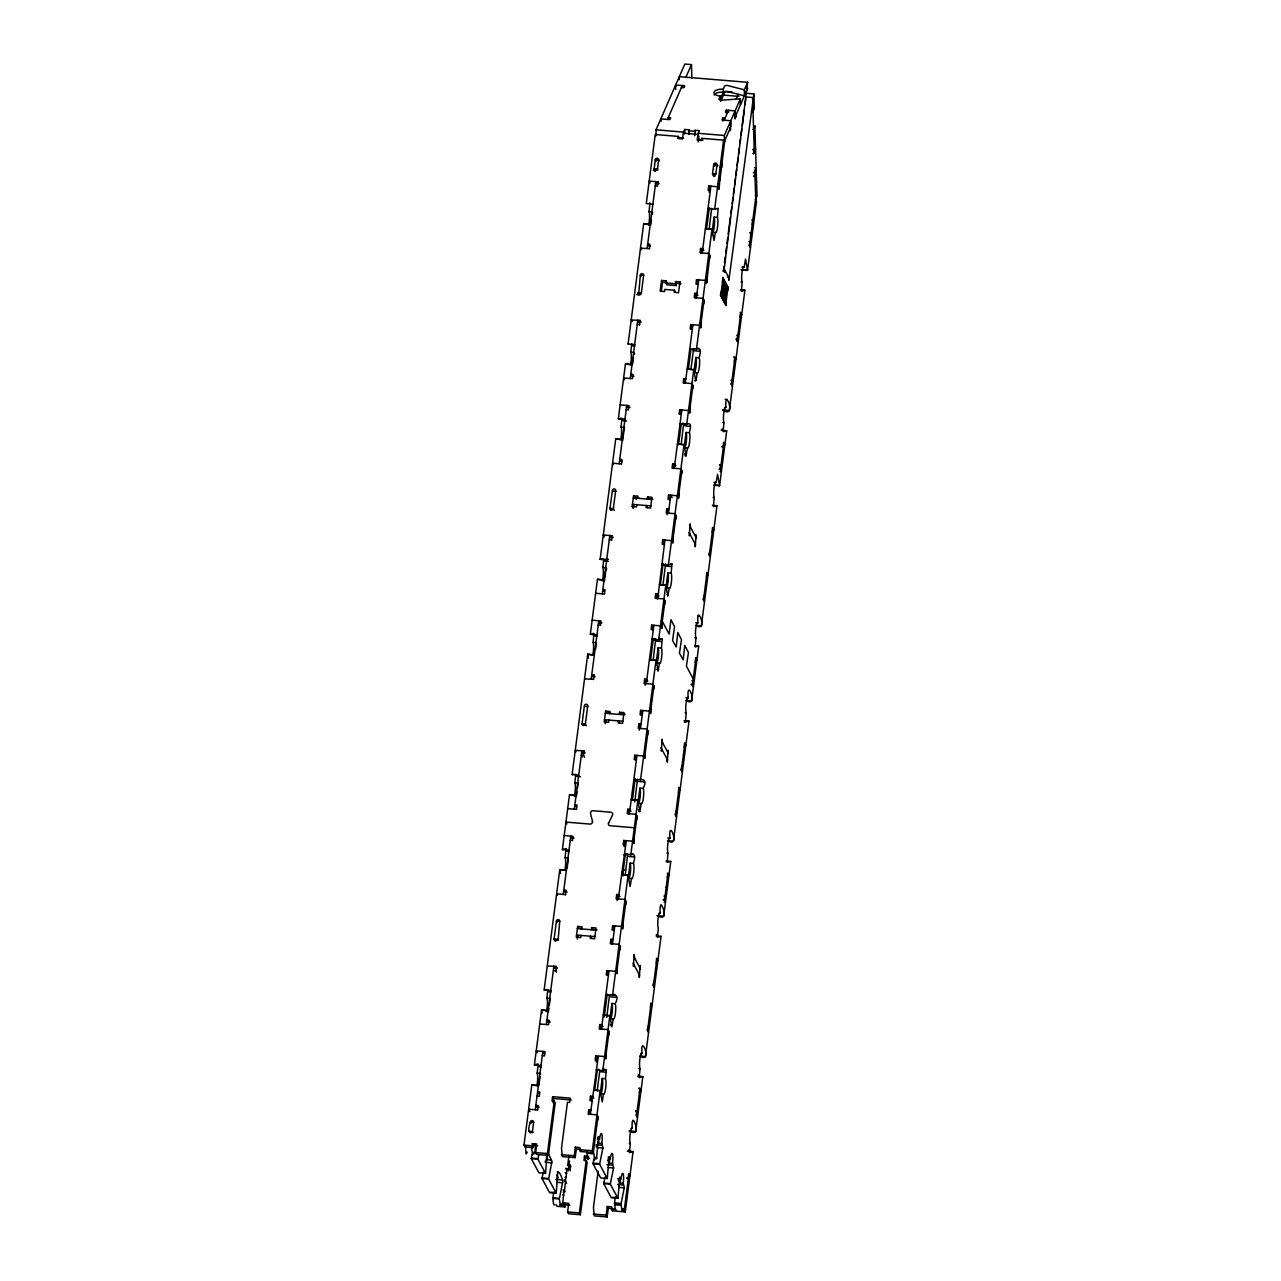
<?xml version="1.0" encoding="UTF-8"?>
<svg xmlns="http://www.w3.org/2000/svg" width="1281" height="1281" viewBox="0 0 1281 1281"><rect width="100%" height="100%" fill="white"/><g stroke="black" fill="none" stroke-linecap="round" stroke-linejoin="round"><path stroke-width="1.5" d="M603.767 559.285L602.839 567.451A7.862 1.377 -85.3 0 1 603.335 573.312A7.862 1.377 -85.3 0 1 602.262 580.95M631.741 343.949L630.796 352.115A7.862 1.377 -85.3 0 1 630.508 364.509M665.48 564.377L665.383 566.074L670.892 566.538M693.453 349.04L693.357 350.738M696.384 625.688C708.857 632.75 695.871 601.253 697.953 622.838A7.862 1.377 -85.3 0 0 695.807 628.234A7.862 1.377 -85.3 0 0 695.983 637.922L695.151 647.001L698.641 645.992M597.971 1116.68L593.311 1152.564L580.453 1151.507L579.733 1147.52L575.329 1147.152L576.322 1148.993L575.201 1157.608L562.343 1156.551L561.494 1148.192L567.467 1102.252L569.661 1102.429L570.221 1098.121L552.591 1096.68L552.031 1100.987L554.241 1101.164L555.217 1102.989L548.412 1155.398L536.627 1154.421L535.65 1152.58L536.755 1143.981L532.352 1143.613L533.056 1147.6L524.986 1146.927L526.091 1147.023M628.106 1151.315L633.07 1151.731L625.256 1211.922L612.398 1210.849L611.694 1206.862L607.274 1206.494L608.267 1208.335L607.146 1216.95L594.288 1215.893L593.439 1207.535L598.163 1171.17M538.1 1065.36L537.155 1073.094A7.862 1.377 -85.3 0 1 536.867 1085.487M545.37 1161.05L545.258 1162.331M599.812 1070.436L597.234 1090.804M693.245 678.914L686.392 666.088L688.457 652.525L684.759 645.416L683.189 659.891L679.442 653.182L681.492 639.603L677.809 632.494L676.224 646.969L672.557 640.468L674.543 626.681L670.94 619.652L669.162 634.095L662.293 621.413L661.188 621.317M533.745 1153.428L534.85 1153.524L535.49 1144.541M546.795 1155.606L545.562 1173.236L538.933 1172.852L531.295 1158.648L532.175 1154.165M543.272 1172.083L541.991 1178.52L549.629 1192.723L556.242 1193.268L557.635 1173.572C557.892 1167.712 563.576 1179.737 562.567 1182.747L559.301 1198.952L560.582 1206.446L561.751 1203.612L562.551 1204.989L564.088 1190.017L562.983 1189.937M595.457 1158.52L596.562 1158.616L598.419 1137.304L599.54 1139.209L597.346 1139.033M593.888 1159.257L593.007 1163.74L600.645 1177.944L607.258 1178.488L609.115 1157.175L610.236 1159.081L608.043 1158.905M604.984 1177.175L603.703 1183.612L611.341 1197.815L617.954 1198.359L619.812 1177.047L620.949 1178.952L617.634 1178.68M596.322 1147.152L596.322 1145.166M607.306 1178.008L606.217 1177.751M556.242 1193.268L548.604 1179.08L551.983 1161.178L547.547 1152.163M599.108 1090.723L593.551 1090.051L600.132 1090.547L602.214 1101.868L603.527 1093.798A7.862 1.377 -85.3 0 0 605.657 1088.402A7.862 1.377 -85.3 0 0 605.481 1078.73L606.281 1069.507L602.839 1070.644L596.113 1070.019L598.803 1069.235M653.23 659.715L655.696 638.659M602.775 1070.628L609.868 1015.577L611.886 1026.898L613.263 1018.827A7.862 1.377 -85.3 0 0 615.392 1013.431A7.862 1.377 -85.3 0 0 615.216 1003.76C621.349 991.59 610.348 995.785 606.826 994.841M612.51 995.641L628.106 875.211L630.108 886.548L631.501 878.462A7.862 1.377 -85.3 0 0 633.631 873.066A7.862 1.377 -85.3 0 0 633.455 863.394C636.513 852.009 634.111 854.587 624.135 854.747M607.258 1178.488L599.62 1164.285L602.935 1147.696L601.846 1143.501A7.862 1.377 -85.3 0 0 601.67 1133.813A7.862 1.377 -85.3 0 0 599.54 1139.209M636.817 800.417L631.229 799.696L637.842 800.241L639.843 811.562L641.237 803.491A7.862 1.377 -85.3 0 0 643.366 798.095A7.862 1.377 -85.3 0 0 643.19 788.423C649.179 776.206 638.466 780.401 634.784 779.505M683.013 444.715L677.425 443.995L684.038 444.539L686.04 455.876L687.433 447.79A7.862 1.377 -85.3 0 0 689.562 442.393A7.862 1.377 -85.3 0 0 689.386 432.722C691.612 422.378 691.404 423.258 681.22 424.187M694.622 380.729L696.127 380.361L697.168 372.819A7.862 1.377 -85.3 0 0 699.298 367.423A7.862 1.377 -85.3 0 0 699.122 357.751C702.18 346.366 699.778 348.928 689.802 349.105M617.954 1198.359L610.316 1184.156L613.631 1167.567L612.542 1163.372A7.862 1.377 -85.3 0 0 612.382 1153.685A7.862 1.377 -85.3 0 0 610.236 1159.081M625.256 1211.922L623.463 1208.704L622.086 1211.362L621.013 1204.044L624.327 1187.439L623.255 1183.244A7.862 1.377 -85.3 0 0 623.078 1173.556A7.862 1.377 -85.3 0 0 620.949 1178.952M630.156 1131.283C643.414 1139.049 630.332 1106.736 632.27 1128.481A7.862 1.377 -85.3 0 0 630.14 1133.877A7.862 1.377 -85.3 0 0 630.316 1143.565L629.467 1152.644L632.958 1151.651L627.45 1151.187M640.452 1056.361C652.926 1063.422 639.94 1031.926 642.005 1053.51A7.862 1.377 -85.3 0 0 639.876 1058.907A7.862 1.377 -85.3 0 0 640.052 1068.578L639.203 1077.657L642.806 1076.761L635.664 1131.731M658.13 915.947C671.388 923.713 658.306 891.416 660.243 913.145A7.862 1.377 -85.3 0 0 658.114 918.541A7.862 1.377 -85.3 0 0 658.29 928.229L657.441 937.308L661.044 936.395L645.4 1056.761M722.692 410.208C737.424 419.431 724.293 385.373 725.911 407.502A7.862 1.377 -85.3 0 0 723.781 412.898A7.862 1.377 -85.3 0 0 723.957 422.586L723.108 431.665L726.711 430.752L719.57 485.739L714.061 485.275M545.546 1173.396L537.908 1159.193L538.789 1154.709M527.164 1152.067C524.762 1158.552 527.18 1145.999 523.993 1145.102L531.807 1084.911L538.5 1085.728M537.956 1063.87L534.401 1064.927L541.543 1009.94L548.236 1010.741M550.814 990.565L544.137 989.941L559.781 869.575L566.474 870.391M568.988 850.136L562.375 849.591L569.517 794.604L576.21 795.405M573.936 774.124L572.111 774.605L587.739 654.239L594.432 655.055M593.023 633.487L590.333 634.255L597.474 579.268L604.184 580.085M600.132 559.349L615.713 438.903L622.406 439.719M632.141 364.749L625.448 363.932L618.307 418.919L624.952 419.495M628.09 344.013L643.686 223.567L650.38 224.383M638.659 294.23L640.34 275.063A1.681 1.601 -28.3 0 1 642.197 273.574A1.681 1.601 -28.3 0 1 643.638 275.335L641.301 293.269A1.681 1.601 -28.3 0 1 639.443 294.758A1.681 1.601 -28.3 0 1 638.002 292.997L641.317 293.269M546.33 1011.622A7.862 1.377 -85.3 0 0 547.403 1003.984A7.862 1.377 -85.3 0 0 546.891 998.123L547.82 989.572M564.841 870.151A7.862 1.377 -85.3 0 0 565.129 857.758L565.978 848.679M574.304 796.286A7.862 1.377 -85.3 0 0 575.361 788.648A7.862 1.377 -85.3 0 0 574.865 782.787L575.793 774.236M592.799 654.815A7.862 1.377 -85.3 0 0 593.103 642.422L593.936 633.342M620.773 439.479A7.862 1.377 -85.3 0 0 621.061 427.085L621.958 418.23M648.458 225.248A7.862 1.377 -85.3 0 0 649.531 217.626A7.862 1.377 -85.3 0 0 649.035 211.749L649.915 202.894M532.432 1131.555L533.633 1122.316A1.681 1.601 -28.3 0 0 532.191 1120.571A1.681 1.601 -28.3 0 0 530.334 1122.044C527.708 1130.21 528.188 1133.413 532.928 1132.468M535.266 1109.746L542.84 1051.429L544.153 1053.879M546.33 1024.512L553.904 966.194L555.233 968.644M555.089 940.846L554.097 939.005L556.434 921.055A1.681 1.601 -28.3 0 1 558.292 919.582A1.681 1.601 -28.3 0 1 559.733 921.327L558.068 940.51M563.24 894.426L570.814 836.093L572.127 838.543M574.304 809.176L581.878 750.858L583.191 753.308M585.369 723.941L582.07 723.669A1.681 1.601 -28.3 0 0 583.512 725.43A1.681 1.601 -28.3 0 0 585.369 723.941L587.707 706.007A1.681 1.601 -28.3 0 0 586.266 704.246A1.681 1.601 -28.3 0 0 584.392 705.735L582.07 723.669L583.063 725.51M591.198 679.09L598.771 620.757L600.084 623.207M602.278 593.84L609.852 535.522L611.165 537.972M613.343 508.605L610.028 508.333A1.681 1.601 -28.3 0 0 611.469 510.094A1.681 1.601 -28.3 0 0 613.343 508.605L615.665 490.671A1.681 1.601 -28.3 0 0 614.223 488.91A1.681 1.601 -28.3 0 0 612.366 490.399L610.028 508.333L611.021 510.174M619.171 463.754L626.745 405.42L628.058 407.87M630.236 378.519L637.81 320.186L639.123 322.636L639.267 321.563M647.129 248.418L655.808 181.63L657.121 184.08L657.265 182.991M658.61 159.997L657.441 169.06L654.143 168.788L655.312 159.725A1.681 1.601 -28.3 0 1 657.169 158.252A1.681 1.601 -28.3 0 1 658.61 159.997L659.107 160.91M538.949 1085.087L540.038 1076.713M548.46 1011.782L548.892 1008.435M549.341 1005.089L550.206 998.395L546.891 998.123M567.131 868.07L568.22 859.695M576.434 796.446L577.091 791.434M577.523 788.071L578.179 783.059L574.865 782.787M595.537 649.387L596.402 642.694L593.103 642.422M604.392 581.11L606.137 567.723L602.839 567.451M622.63 440.76L624.375 427.358L621.061 427.085M632.59 364.108L633.455 357.415M650.604 225.296L651.356 219.563M652.013 214.535L652.333 212.022L649.035 211.749M537.636 1110.243L538.036 1105.631L535.826 1105.439L536.819 1107.28L539.013 1107.457L538.036 1105.631M549.101 1020.397L550.093 1022.222L547.884 1022.046L546.891 1020.204L549.101 1020.397L548.54 1024.704L539.717 1023.967M556.386 972.215L556.114 966.386L547.499 966.018M565.61 894.907L565.994 890.295L563.8 890.119L564.777 891.944L566.987 892.136L565.994 890.295M584.504 757.183L583.528 755.358L584.088 751.05L575.265 750.314L576.05 751.787M593.567 679.571L593.968 674.959L591.758 674.783L592.751 676.608L594.944 676.8L593.968 674.959M611.661 540.326L612.046 535.714L603.239 534.978L604.024 536.451M621.541 464.234L621.925 459.623L619.732 459.447L620.709 461.272L622.374 461.416M639.619 324.99L640.02 320.378L631.405 320.01M649.499 248.898L649.899 244.287L647.69 244.111L648.682 245.936L650.332 246.08M650.188 182.911L649.195 181.085L658.018 181.806L657.457 186.113L655.248 185.937M533.056 1147.6L532.352 1143.613M652.942 204.191L646.281 203.583L655.248 134.505L678.354 136.41L678.065 138.556L682.469 138.924L683.221 133.176L697.921 134.377L697.168 140.141L701.572 140.51L701.86 138.348L723.573 140.141L724.566 141.983M553.024 1102.813L553.584 1098.506L552.591 1096.68M548.412 1155.398L547.435 1153.557L554.241 1101.164M581.782 928.965L582.054 926.803L577.651 926.435L576.258 937.212L580.661 937.564L580.95 935.418M609.756 713.629L610.028 711.467L605.625 711.099L604.216 721.876L608.635 722.244L608.907 720.082M633.647 504.778L633.182 508.365L632.19 506.539L633.583 495.763L638.002 496.131L637.714 498.293M661.556 280.443L662.549 282.268L666.953 282.637L665.96 280.795L661.556 280.443L660.163 291.203L664.567 291.572L664.839 289.41L674.398 290.195L675.391 292.036M577.251 939.037L577.715 935.45M605.208 723.701L605.673 720.114M661.38 291.235L662.549 282.268M636.881 504.746L636.593 506.908L632.19 506.539M676.496 283.421L680.916 283.79L679.923 281.948L675.519 281.58L676.224 285.583L666.664 284.782L665.96 280.795M591.326 929.75L591.614 927.588L596.017 927.956L594.624 938.717L590.221 938.365L590.493 936.203L591.486 938.044M619.299 714.414L619.588 712.252L623.991 712.62L622.582 723.381L618.179 723.028L618.467 720.867L619.444 722.708M647.273 499.078L647.545 496.916L651.949 497.284L650.556 508.045L646.152 507.692L646.425 505.531L647.417 507.372M674.398 290.195L674.11 292.356L678.53 292.725L679.923 281.948M676.224 285.583L675.519 281.58M698.161 141.983L698.898 136.218M566.57 1183.5L565.257 1181.05L566.138 1177.351L565.049 1177.255M566.138 1177.351L566.891 1168.48L565.786 1168.4M563.176 1192.067L564.393 1190.898L565.578 1181.658A1.681 1.601 -28.3 0 0 564.136 1179.913M567.771 1164.797L569.981 1164.973L570.974 1166.815L568.764 1166.623L567.771 1164.797L568.988 1155.462M568.204 1170.93L569.485 1161.034M555.938 1204.444L556.931 1206.286L565.017 1206.942L564.297 1202.955L568.716 1203.323L567.595 1211.938L568.588 1213.764L580.373 1214.74L587.178 1162.347L586.186 1160.506L583.976 1160.33L584.536 1156.022L588.459 1156.343M570.237 1170.818L569.981 1164.973M565.017 1206.942L564.297 1202.955M575.201 1157.608L574.208 1155.766L575.329 1147.152M580.453 1151.507L580.725 1149.361M590.925 1109.987L588.716 1109.81L588.155 1114.118L596.978 1114.838L598.291 1117.288L597.41 1120.987M590.493 1096.168L591.486 1098.009L593.679 1098.185L592.703 1096.36L590.493 1096.168L589.933 1100.475L592.142 1100.667M606.105 1054.055L605.865 1058.971L604.552 1056.521L595.729 1055.8L595.185 1060.108L597.378 1060.284M601.99 1024.752L599.796 1024.576L599.236 1028.883L608.043 1029.604L609.372 1032.054L608.475 1035.753M617.17 968.82L616.946 973.736L615.617 971.286L606.81 970.566L606.249 974.873L608.459 975.049M613.071 939.517L610.861 939.341L610.3 943.649L619.123 944.369L620.436 946.819L619.54 950.518M622.998 923.953L622.774 928.869L621.445 926.419L612.638 925.699L612.078 930.006L614.272 930.182M618.899 894.65L616.689 894.474L616.129 898.782L624.952 899.502L626.265 901.952L625.368 905.651M634.063 838.719L633.839 843.635L632.526 841.185L623.703 840.464L623.142 844.771L625.352 844.948M627.754 809.24L628.747 811.081L630.957 811.257L629.964 809.416L627.754 809.24L627.194 813.547L636.016 814.268L637.33 816.718L636.449 820.416M645.144 753.484L644.903 758.4L643.59 755.95L634.768 755.23L634.207 759.537L636.417 759.713M641.028 724.181L638.835 724.005L638.274 728.313L647.081 729.033L648.41 731.483L647.513 735.182M650.956 708.617L650.732 713.533L649.419 711.083L640.596 710.363L640.036 714.67L642.245 714.846M646.857 679.314L644.663 679.138L644.103 683.446L652.91 684.166L654.223 686.616L653.342 690.315M660.708 628.218L661.797 628.298L660.484 625.849L651.677 625.128L651.116 629.435L653.31 629.611M655.728 593.904L656.721 595.745L658.914 595.921L657.938 594.08L655.728 593.904L655.167 598.211L663.99 598.932L665.303 601.381L664.407 605.08M673.101 538.148L672.877 543.064L671.564 540.614L662.741 539.893L662.181 544.201L664.391 544.377M669.002 508.845L666.793 508.669L666.232 512.976L675.055 513.697L676.368 516.147L675.487 519.846M678.93 493.281L678.706 498.197L677.377 495.763L668.57 495.026L668.009 499.334L670.219 499.51M672.621 463.802L673.614 465.644L675.808 465.82L674.831 463.994L672.621 463.802L672.061 468.109L680.884 468.846L682.197 471.28L681.3 474.979M688.666 412.882L689.77 412.962L688.457 410.512L679.635 409.792L679.074 414.099L681.284 414.275M685.895 378.744L683.686 378.568L683.141 382.875L691.948 383.595L693.261 386.045L692.38 389.744M699.97 322.716L701.396 323.42L700.835 327.728L699.522 325.278L690.715 324.557L690.155 328.865L692.348 329.041M696.96 293.509L694.766 293.333L694.206 297.64L703.013 298.361L704.342 300.811L703.445 304.51M705.559 282.781L706.664 282.861L705.351 280.427L696.528 279.69L695.967 283.998L698.177 284.19M703.781 250.484L702.789 248.658L700.595 248.466L700.034 252.773L708.841 253.51L710.17 255.944L709.274 259.643M717.968 184.16L719.394 184.864L718.833 189.172L717.52 186.722L708.697 185.985L708.153 190.293L710.347 190.485M589.34 1114.518L588.716 1109.81M591.101 1100.875L591.486 1098.009M596.161 1061.933L596.722 1057.626L595.729 1055.8M600.405 1029.284L599.796 1024.576M607.418 975.273L606.81 970.566M611.469 944.049L610.861 939.341M613.247 930.406L612.638 925.699M617.122 900.623L617.682 896.316L616.689 894.474M624.135 846.597L624.696 842.29L623.703 840.464M628.379 813.947L628.747 811.081M635.392 759.937L634.768 755.23M639.251 730.138L639.811 725.831L638.835 724.005M641.221 715.07L640.596 710.363M645.08 685.287L645.64 680.98L644.663 679.138M652.285 629.836L651.677 625.128M656.336 598.611L656.721 595.745M663.35 544.601L662.741 539.893M667.225 514.802L667.785 510.495L666.793 508.669M669.178 499.734L668.57 495.026M673.246 468.51L673.614 465.644M680.259 414.5L679.635 409.792M684.31 383.275L683.686 378.568M691.324 329.265L690.715 324.557M695.375 298.041L694.766 293.333M697.152 284.398L696.528 279.69M701.203 253.174L700.595 248.466M709.13 192.134L709.69 187.827L708.697 185.985M590.365 1114.294L598.275 1056.585M601.43 1029.059L609.003 970.742M612.51 943.825L614.832 925.875M618.339 898.958L626.233 841.249M629.403 813.723L636.977 755.406M640.468 728.489L642.806 710.539M646.297 683.622L653.87 625.304M664.951 540.07L657.697 598.996M668.442 513.153L670.764 495.203L672.093 497.652M674.27 468.286L681.844 409.968M685.335 383.051L692.909 324.734M696.4 297.816L698.737 279.882M702.228 252.965L710.907 186.177M717.52 165.729L717.024 164.817A1.681 1.601 -28.3 0 0 715.583 163.055A1.681 1.601 -28.3 0 0 713.725 164.544L712.54 173.608L713.293 174.889M585.161 1160.73L584.536 1156.022M594.672 1090.595L597.378 1069.715M604.232 1017.034L607.21 994.088M622.614 875.467L625.336 854.427M632.446 799.792L635.168 778.752M650.572 660.131L653.31 639.091M660.404 584.456L663.142 563.416M678.546 444.795L681.284 423.771M688.377 369.12L690.859 350.001M706.552 229.155L709.322 207.826M580.373 1214.74L579.38 1212.899L586.186 1160.506M717.024 164.817L715.839 173.88L712.54 173.608A1.681 1.601 -28.3 0 0 713.997 175.273A1.681 1.601 -28.3 0 0 715.855 173.784M606.778 1017.274L609.532 994.664M625.192 875.467L627.69 853.77M634.752 801.938L637.506 779.328M662.966 584.744L665.592 564.136M681.188 444.379L683.67 423.322M690.923 369.408L693.565 348.8M709.162 229.043L711.66 208.307M596.562 1158.616L595.745 1157.239L594.368 1159.897L594.08 1154.133L592.318 1150.738L600.132 1090.547M630.748 855.292L637.858 800.289M649.531 659.603L656.064 659.875L640.484 780.321M656.112 659.987L658.082 671.212L659.459 663.126A7.862 1.377 -85.3 0 0 661.588 657.729A7.862 1.377 -85.3 0 0 661.412 648.058L662.261 638.979L658.658 639.892L665.8 584.905L659.283 584.616M665.8 584.905L667.817 596.225L669.194 588.155A7.862 1.377 -85.3 0 0 671.324 582.759A7.862 1.377 -85.3 0 0 671.148 573.087L671.997 564.008L668.394 564.921L684.054 444.587M686.68 424.619L693.774 369.569L687.16 369.024L692.749 369.745M696.416 349.649L711.996 229.203L705.479 228.931M714.654 209.283L723.573 140.141M603.527 1093.798L600.229 1093.526L602.182 1078.458L605.481 1078.73M613.263 1018.827L609.964 1018.555L611.918 1003.471L615.216 1003.76M628.411 876.524L630.14 863.122L633.455 863.394M641.237 803.491L637.922 803.219L639.876 788.151L643.19 788.423M661.412 648.058L658.114 647.786L656.16 662.853L659.459 663.126M669.194 588.155L665.896 587.883L667.849 572.815L671.148 573.087M684.326 447.774A7.862 1.377 -85.3 0 1 684.118 447.517L686.072 432.45L689.386 432.722M697.168 372.819L693.854 372.547L695.823 357.479L699.122 357.751M711.676 235.416L714.045 217.113L717.36 217.386A7.862 1.377 -85.3 0 1 717.52 227.057A7.862 1.377 -85.3 0 1 715.39 232.453L714.013 240.54L712.028 229.251M605.545 1058.362L609.035 1031.445M616.609 973.128L620.1 946.211M622.438 928.261L625.929 901.344M633.503 843.026L637.009 816.109M644.583 757.792L648.074 730.875M650.412 712.925L653.902 686.008M661.476 627.69L664.967 600.773M672.541 542.455L676.048 515.538M678.37 497.588L681.86 470.671M689.434 412.354L692.941 385.437M700.515 327.119L704.006 300.202M709.834 255.335L706.664 282.861L706.904 277.945M724.71 140.75L718.833 189.172M661.797 628.298L662.037 623.383M689.77 412.962L689.995 408.047M720.755 162.623L722.196 163.328L721.635 167.635L720.194 166.93M717.36 217.386L718.193 208.307L714.702 209.299M723.493 270.227L723.989 266.432M724.486 262.621L725.222 256.905M725.719 253.094L726.471 247.393M726.967 243.582L727.704 237.866M728.2 234.055L730.426 216.921M730.923 213.11L731.659 207.394M732.156 203.599L732.892 197.882M733.389 194.072L734.125 188.355M734.621 184.544L735.374 178.844M735.87 175.033L736.607 169.316M737.103 165.505L738.096 157.899M738.577 154.088L739.329 148.372M740.066 142.655L740.562 138.86M741.059 135.049L741.795 129.333M742.291 125.522L744.277 110.294M745.014 104.578L745.75 98.861M633.695 964.321L633.422 966.482L634.159 954.489L634.543 957.868M661.669 748.985L661.38 751.146L662.133 739.153L662.501 742.532M689.626 533.649L689.354 535.81L690.091 523.817L690.475 527.196M720.723 295.879L723.044 277.945M723.765 270.099L724.87 270.195L724.598 272.341L723.941 271.124L747.64 82.304L679.314 76.668L679.33 79.678M721.699 297.72L724.037 279.77M722.692 299.562L725.03 281.612M723.685 301.387L726.007 283.453M607.146 1216.95L606.169 1215.109L607.274 1206.494M724.678 303.229L727 285.279M724.87 270.195L728.489 276.92L728.873 280.299L753.901 93.929L746.086 93.289M638.963 974.12L639.347 977.483L640.084 965.506L639.811 967.651M666.937 758.784L667.321 762.163L668.058 750.17L667.769 752.315M694.894 543.448L695.279 546.827L696.015 534.834L695.743 536.979M725.654 305.07L727.992 287.12M612.398 1210.849L612.67 1208.704L608.267 1208.335M668.41 841.025C680.9 848.086 667.913 816.589 669.979 838.174A7.862 1.377 -85.3 0 0 667.849 843.571A7.862 1.377 -85.3 0 0 668.025 853.258L667.177 862.321L670.78 861.424L663.638 916.411M686.088 700.611C699.362 708.377 686.28 676.08 688.201 697.825A7.862 1.377 -85.3 0 0 686.072 703.205A7.862 1.377 -85.3 0 0 686.248 712.893L685.399 721.972L689.002 721.059L673.374 841.425M719.57 485.739L717.552 474.402L716.175 482.489A7.862 1.377 -85.3 0 0 714.045 487.885A7.862 1.377 -85.3 0 0 714.222 497.556L713.373 506.635L716.976 505.723L701.331 626.089M740.93 269.859L747.544 270.403L745.526 259.066L744.149 267.153A7.862 1.377 -85.3 0 0 742.003 272.549A7.862 1.377 -85.3 0 0 742.179 282.22L741.347 291.299L744.837 290.307M626.713 1178.36L628.363 1178.504L628.603 1173.572L629.916 1176.022M635.632 1110.867L636.737 1110.947L636.177 1115.255L637.49 1117.705M638.562 1088.258L639.667 1088.338L639.443 1093.253M664.134 902.256L665.463 902.368L664.134 899.919L665.031 896.236L663.926 896.14M693.421 687.032L692.108 684.582L692.989 680.9L691.9 680.803M720.066 471.584L721.395 471.696L720.066 469.246L720.627 464.939L719.538 464.859M722.244 447.165L723.333 447.261L723.573 442.329L724.886 444.779M733.533 357.015L734.637 357.095L734.413 362.011M749.673 232.806L750.778 232.886L750.538 237.802M624.263 1210.081L628.923 1174.197M636.497 1115.863L640.004 1088.946M647.578 1030.629L651.068 1003.712M653.406 985.778L656.897 958.861M664.471 900.527L667.961 873.61M675.535 815.292L679.042 788.375M681.364 770.441L684.855 743.524M692.429 685.207L695.935 658.29M703.509 599.956L707 573.039M709.338 555.105L712.828 528.188M720.402 469.871L723.893 442.954M731.467 384.62L734.974 357.703M737.296 339.769L740.802 312.852M749.465 246.064L755.678 198.267M691.596 701.075L698.737 646.088L695.071 645.784M729.305 410.753L744.885 290.323M747.544 270.403L756.511 201.325L755.518 199.484M554.513 1204.973C553.088 1206.013 552.431 1196.39 553.584 1193.908M616.225 1210.065C614.608 1210.785 614.015 1199.512 615.681 1197.046M621.013 1204.044L614.4 1203.5M534.85 1153.524L534.049 1152.147L532.656 1154.805L531.599 1147.472M753.901 93.929L754.333 108.277L753.052 111.847A2.242 1.857 19.8 0 1 752.571 111.767M754.237 125.89A2.242 1.857 19.7 0 1 754.877 125.874L753.58 129.445A2.242 1.857 19.8 0 0 752.956 129.477M752.748 153.528L753.852 153.624L754.173 148.644M753.852 153.624L755.566 148.868L754.717 151.238M753.452 176.282L754.541 176.378L754.429 172.583L756.142 167.811L754.493 167.683M756.142 167.811L754.861 171.398L755.726 199.692L757.007 196.121L754.877 125.874M754.541 176.378L754.973 175.177M588.507 1158.6L587.979 1159.513L586.698 1152.019M656.064 135.85L656.032 129.829L684.839 64.05L691.452 64.594L691.852 77.933M667.433 119.437L682.277 85.539L682.293 87.556M685.927 77.212L691.452 64.594M668.298 118.476L668.298 117.468L670.491 117.66L669.627 119.629L660.82 118.893L660.82 120.398M675.679 86.5L675.663 84.994L684.486 85.731L683.622 87.7L681.412 87.524M689.146 134.345L689.114 129.813L684.711 129.461L683.542 132.103L656.032 129.829M688.698 133.816L689.114 129.813M694.59 135.818L694.991 130.31L699.394 130.662L698.241 133.304L698.273 139.341L702.004 139.645M747.64 82.304L744.373 89.766A2.242 1.009 -0.4 0 1 743.749 89.67L727.24 85.427A2.242 1.009 -0.4 0 0 724.598 86.227L723.301 89.19A7.862 3.507 -0.4 0 0 714.077 92.008A7.862 3.507 -0.4 0 0 720.29 96.091L718.993 99.053A2.242 1.009 -0.4 0 0 720.755 100.222L739.713 98.909A2.242 1.009 -0.4 0 1 740.354 98.925L740.402 104.946M719.618 99.037A7.862 3.507 -0.4 0 0 720.306 99.101L723.333 92.2L723.301 89.19M720.627 101.423L724.646 92.264A2.242 1.009 -0.4 0 1 727.272 91.463L743.797 95.691A2.242 1.009 -0.4 0 0 744.405 95.787L744.373 89.766M725.046 118.22L722.852 118.044L721.988 120.014L730.794 120.734L729.994 130.758L729.978 128.741M740.354 98.925L735.118 110.887L726.311 110.15L725.446 112.12L727.64 112.312M724.197 120.19L728.505 110.326L728.521 112.344M735.967 99.422L738.144 94.442M734.926 114.842L736.015 114.938L735.166 118.925L735.118 110.887L724.357 135.466L724.389 141.486L730.843 126.771L730.811 122.752M735.166 116.907L747.672 88.325M608.683 822.914L612.51 815.132A2.242 2.13 -28.3 0 0 610.765 812.186L592.943 810.713A2.242 2.13 -28.3 0 0 591.069 811.433L590.477 813.323L592.527 821.569M708.089 208.755L709.818 208.195M618.419 418.999L620.997 418.15M682.709 423.242L680.019 424.011L686.632 424.555M600.181 559.365L601.91 558.788M608.523 559.333L601.285 559.461M668.394 564.921L661.797 564.361L662.757 564.168M658.658 639.892L652.045 639.347L654.735 638.579M562.471 849.671L565.914 848.534M624.183 854.763L626.777 853.899M544.249 990.037L545.962 989.46M707.528 253.398L709.178 254.118M736.959 341.499L738.288 341.595L736.975 339.161L737.856 335.462L736.751 335.366M734.637 359.433L735.951 359.545L734.637 357.095M695.599 660.003L696.928 660.115L695.599 657.665L695.375 662.597M724.614 91.527L732.428 92.168M723.333 95.098L738.945 96.379M746.006 96.956L752.62 97.516L754.285 152.439M734.926 116.859L736.031 116.939M729.754 128.692L730.859 128.773M688.682 130.806L694.558 131.286M698.241 133.304L724.357 135.466M677.697 137.643L683.59 138.124M752.636 149.749L753.74 149.829M721.091 163.231L722.196 163.328M658.61 160.093L655.296 159.821L656.032 161.198M713.709 164.641L717.008 164.913M753.324 172.487L754.429 172.583M653.47 170.485L655.119 170.629A1.681 1.601 -28.3 0 0 655.167 171.142M713.853 176.057L714.958 176.154M718.289 184.768L719.394 184.864M655.472 183.359L658.994 183.647L658.018 181.806M708.041 208.739L714.59 209.219M751.723 220.14L752.828 220.22L752.267 224.543M649.275 224.287L643.702 223.615M706.568 229.011L712.092 229.475M715.39 232.453L712.092 232.181A7.862 1.377 -85.3 0 0 714.222 226.785A7.862 1.377 -85.3 0 0 714.045 217.113M748.921 241.661L750.025 241.757L749.145 245.456L750.458 247.906M640.724 248.242L649.339 248.594M741.939 266.96L744.149 267.153M741.939 269.683L747.447 270.131M722.836 271.028L723.941 271.124M727.4 276.824L728.489 276.92M741.091 282.124L742.179 282.22M643.638 275.335L640.34 275.063L641.076 276.44M665.688 282.957L675.231 283.741M741.523 290.034L743.733 290.211M740.53 290.018L744.934 290.387M695.759 295.174L697.953 295.351M636.785 294.662L638.995 294.838L638.002 292.997M703.237 300.715L704.342 300.811M700.291 323.324L701.396 323.42M637.474 321.915L640.996 322.204L640.02 320.378M637.249 324.493L639.459 324.685M735.87 339.065L738.288 341.595M697.713 348.336L698.818 348.432M628.042 343.949L634.768 344.573M632.734 345.742L634.944 345.918M694.446 350.834L699.954 351.282M630.796 352.115L634.111 352.387A7.862 1.377 -85.3 0 1 634.543 354.309M631.037 364.653L625.48 363.98M730.939 380.233L732.027 380.329L731.147 384.012L732.46 386.462M633.983 376.23L631.789 376.038L630.796 374.212L633.006 374.388L632.446 378.696L623.623 377.959L624.616 379.8M725.158 399.32L727.368 399.512M724.806 407.422L725.911 407.502M722.612 409.952L728.12 410.4M620.132 404.876L628.939 405.613L628.379 409.92L626.185 409.728M626.409 407.15L629.932 407.438M722.852 422.49L723.957 422.586M619.524 419.095L625.032 419.544M622.998 420.712L626.681 421.017M684.711 425.804L690.219 426.269M722.02 428.943L723.108 429.039M721.091 430.208L726.711 430.752M721.908 446.557L723.012 446.637M621.301 439.623L615.761 439.015M684.118 447.517L687.433 447.79M684.39 454.066L685.479 454.163M684.871 455.7L685.976 455.796M719.858 465.467L720.627 464.939M718.977 469.166L720.066 469.246M621.365 463.93L612.558 463.21L613.343 464.667M713.965 482.296L716.175 482.489M713.981 485.019L718.385 485.371M713.117 497.46L714.222 497.556M638.979 497.973L634.575 497.604L633.583 495.763M652.942 499.126L648.538 498.757L647.545 496.916M633.294 497.925L651.661 499.43M712.46 505.274L716.976 505.723M650.828 505.899L632.446 504.378L633.775 506.828M609.516 537.251L613.039 537.54L612.046 535.714M609.292 539.829L611.485 540.022M670.844 563.768L671.949 563.864M600.084 559.285L606.714 559.861M661.893 564.457L667.401 564.905M604.776 561.078L608.443 561.382M603.079 579.989L597.506 579.316M660.372 584.712L665.88 585.161M667.257 594.528L668.362 594.608M595.665 593.295L604.472 594.032L605.032 589.724L602.823 589.532L603.815 591.374M697.681 616.289L698.785 616.385M695.743 622.662L697.953 622.838M695.743 625.368L701.251 625.833M592.158 620.212L600.981 620.949L600.421 625.256L598.211 625.064M598.435 622.486L601.974 622.774M694.878 637.826L695.983 637.922M658.53 638.53L662.213 638.835M590.333 634.255L597.01 634.864L591.55 634.431M652.157 639.427L657.665 639.876M595.041 636.049L597.234 636.241M655.648 641.044L661.156 641.509M587.739 654.239L593.343 654.959M650.636 659.683L656.144 660.147M656.416 669.403L658.626 669.595M691.003 684.502L692.108 684.582M645.64 680.98L647.85 681.156M593.407 679.266L584.793 678.898M686.008 697.633L688.201 697.825M686.008 700.355L691.516 700.803M685.143 712.796L686.248 712.893M611.021 713.309L606.602 712.941L605.625 711.099M624.984 714.462L620.564 714.093L619.588 712.252M605.321 713.261L623.687 714.766M684.054 720.643L689.002 721.059M684.358 722.02L685.463 722.116M622.854 721.235L604.488 719.714L605.801 722.164M581.542 752.587L585.065 752.876L584.088 751.05M583.528 755.358L581.318 755.166L582.311 757.007M572.111 774.605L578.74 775.197M576.802 776.414L580.485 776.718M636.177 781.218L644.023 781.954M575.105 795.325L569.533 794.652M638.194 809.768L639.283 809.864M638.675 811.401L639.779 811.497M567.691 808.631L576.514 809.368L577.074 805.06L574.865 804.868L575.858 806.71M592.414 821.345A2.242 2.13 -28.3 0 1 589.965 824.083L565.946 822.098L566.939 823.923M608.555 822.674A2.242 2.13 -28.3 0 0 610.252 825.749L634.271 827.734L635.248 829.56M667.769 837.998L669.979 838.174M667.785 840.704L672.189 841.073M564.2 835.548L573.007 836.285L572.447 840.592L570.253 840.4M570.477 837.822L574 838.11M666.921 853.162L668.025 853.258M630.941 853.899L633.134 854.075M567.067 851.385L569.276 851.561M628.779 856.477L634.287 856.925M666.008 861.024L670.78 861.424M565.129 857.758L568.428 858.03M628.106 875.211L621.493 874.667L627.082 875.387M559.781 869.575L565.369 870.295M628.186 878.19L631.501 878.462M617.682 896.316L619.876 896.492M663.046 899.838L664.134 899.919M565.433 894.602L556.627 893.866L557.411 895.339M660.58 905.059L661.685 905.155M659.139 913.065L660.243 913.145M656.945 915.595L662.453 916.043M559.733 921.327L556.434 921.055L557.091 922.288M581.574 928.517L578.644 928.277L577.651 926.435M597.01 929.798L592.607 929.43L591.614 927.588M656.336 934.602L657.441 934.682M577.363 928.597L595.729 930.102M656.08 935.979L661.044 936.395M594.88 936.571L576.514 935.05L577.843 937.5M553.584 967.924L557.107 968.212M555.554 970.678L553.6 970.966M613.807 994.344L614.912 994.44M548.844 991.75L551.038 991.926M610.557 996.842L616.065 997.291M609.868 1015.577L603.255 1015.032L608.859 1015.753M541.591 1010.052L547.147 1010.661M610.22 1025.104L611.325 1025.2M600.773 1026.401L602.983 1026.593M608.267 1031.958L609.372 1032.054M640.916 1053.414L642.005 1053.51M639.811 1056.04L644.215 1056.409M542.279 1055.736L544.489 1055.928L545.049 1051.621L536.227 1050.884L537.219 1052.726M638.947 1068.498L640.052 1068.578M602.967 1069.235L605.176 1069.411M534.401 1064.927L541.126 1065.552M539.109 1066.721L541.303 1066.897M600.821 1071.813L606.329 1072.261M638.114 1074.951L639.219 1075.047M638.29 1076.312L642.71 1076.664M638.034 1076.36L642.806 1076.761M537.155 1073.094L540.47 1073.366A7.862 1.377 -85.3 0 1 540.646 1073.814M537.396 1085.631L531.807 1084.911M537.043 1096.12L539.237 1096.296L539.797 1091.988L537.604 1091.812L538.58 1093.638M553.584 1098.506L571.214 1099.963M635.952 1111.476L636.737 1110.947M537.476 1109.938L528.653 1109.202L529.966 1111.652M632.622 1120.395L633.727 1120.491M631.165 1128.401L632.27 1128.481M533.633 1122.316L530.334 1122.044L531.071 1123.421M628.971 1130.931L634.479 1131.379M597.458 1137.288L598.563 1137.368M629.211 1143.469L630.316 1143.565M597.779 1141.787L598.547 1143.228L601.846 1143.501M596.225 1144.782L601.734 1145.23M628.379 1149.938L629.483 1150.018M597.378 1147.632L602.887 1148.096M533.344 1145.438L537.748 1145.806M576.322 1148.993L579.252 1149.233M523.993 1145.102L532.079 1145.758M579.46 1149.665L592.318 1150.738M587.387 1153.316L592.895 1153.765M608.155 1157.159L609.26 1157.255M535.65 1152.58L547.435 1153.557M561.35 1154.709L574.208 1155.766M533.809 1152.788L534.914 1152.884M595.521 1157.88L596.626 1157.976M585.529 1157.848L589.452 1158.184M546.427 1157.912L547.531 1158.008L545.994 1155.142M607.706 1160.234L609.244 1163.1L612.542 1163.372M531.391 1158.056L536.899 1158.52M593.103 1163.148L598.611 1163.612M546.314 1159.657L550.718 1160.026M606.922 1164.653L612.43 1165.118M531.295 1158.648L537.908 1159.193M593.007 1163.74L599.62 1164.285M546.363 1162.427L551.871 1162.876M608.075 1167.519L613.583 1167.968M565.898 1168.993L569.421 1169.281M557.139 1171.939L558.244 1172.035M565.225 1172.707L566.33 1172.788M626.937 1177.799L628.042 1177.88M565.562 1173.316L566.65 1173.412M557.123 1177.783L558.228 1177.88L556.691 1175.029M618.403 1180.105L619.94 1182.971L623.255 1183.244M542.087 1177.944L547.595 1178.392M603.799 1183.036L609.308 1183.484M555.906 1179.433L561.43 1179.897M617.618 1184.525L623.126 1184.989M541.991 1178.52L548.604 1179.08M603.703 1183.612L610.316 1184.156M564.152 1180.954L565.257 1181.05M557.059 1182.299L562.567 1182.747M618.771 1187.391L624.279 1187.839M550.798 1192.179L556.306 1192.627M612.51 1197.255L618.018 1197.719M562.759 1194.853L563.864 1194.933M552.784 1197.815L558.292 1198.263M614.496 1202.907L620.004 1203.355M552.687 1198.408L559.301 1198.952M615.104 1204.781L620.612 1205.229M622.47 1208.704L623.575 1208.784M565.289 1204.797L569.693 1205.149M559.989 1204.781L564.024 1205.117M611.405 1209.024L615.28 1209.344M567.595 1211.938L579.38 1212.899M593.311 1214.052L606.169 1215.109M695.711 380.825L693.774 369.569M701.86 138.348L702.853 140.189M720.13 175.993L719.586 180.301M713.725 164.544L714.462 165.922M678.354 136.41L679.33 138.252M741.779 314.678L740.466 312.244L740.242 317.16M722.484 282.252L722.724 277.337L724.357 280.395L723.477 284.078M724.47 285.919L724.694 281.003L726.343 284.062L725.446 287.761M726.439 289.586L726.663 284.67L728.313 287.729L727.432 291.428M657.954 169.893L657.457 168.964A1.681 1.601 -28.3 0 1 655.584 170.453A1.681 1.601 -28.3 0 1 654.143 168.692L655.119 170.629M721.283 291.572L720.386 295.271L722.036 298.329L722.26 293.413M723.253 295.254L722.372 298.937L724.005 302.012L724.245 297.08M725.222 298.921L724.341 302.62L725.991 305.679L726.215 300.763M699.522 325.278L700.835 327.728M640.516 247.874L641.509 249.699M631.197 319.642L632.19 321.483M713.821 530.014L712.492 527.58L712.268 532.496M709.898 550.798L709.001 554.497L710.315 556.931M689.819 525.979L696.4 538.212M688.97 532.432L695.567 544.665M707.993 574.881L706.68 572.431L706.439 577.347M704.07 595.649L703.173 599.348L704.502 601.798M634.303 495.875L636.321 499.606M616.001 491.28L612.702 491.007M613.663 509.23L614.336 510.446M603.431 535.346L604.216 536.819M685.847 745.35L684.534 742.9L684.31 747.832M681.924 766.134L681.044 769.817L682.357 772.267M661.845 741.299L668.426 753.548M661.012 747.768L667.593 760.001M680.019 790.217L678.706 787.767L678.482 792.683M676.096 810.985L675.215 814.684L676.528 817.134M588.027 706.616L584.728 706.343M668.954 875.451L667.641 873.002L667.401 877.917M585.705 724.55L586.362 725.783M666.216 887.076L667.209 888.918M625.016 870.295L624.888 870.071A2.242 2.13 -28.3 0 0 622.422 872.665L623.19 875.868M657.89 960.686L656.561 958.236L656.336 963.168M653.951 981.47L653.07 985.153L654.383 987.603M633.871 956.635L640.468 968.884M633.038 963.104L639.619 975.337M652.061 1005.553L650.732 1003.103L650.508 1008.019M648.138 1026.321L647.241 1030.02L648.554 1032.47M639.667 1088.338L640.98 1090.788M556.114 966.386L556.931 967.908M532.8 1131.892L529.165 1131.011L530.142 1132.836M564.088 1190.017L564.745 1191.25M564.393 1190.898L564.873 1191.81M587.803 654.431L588.443 658.162M541.607 1010.117L542.103 1012.951M559.861 869.847L560.486 873.498M735.118 110.887L735.134 112.888M726.311 110.15L726.327 113.16M722.852 118.044L722.868 121.054M720.29 96.091L720.306 99.101M694.991 130.31L695.023 134.825M684.486 85.731L684.486 86.724M684.711 129.461L684.727 133.977M675.663 84.994L675.695 89.526M670.491 117.66L670.507 118.653M660.82 118.893L660.836 121.583M624.375 427.358A7.862 1.377 -85.3 0 1 624.552 427.806M652.333 212.022A7.862 1.377 -85.3 0 1 652.653 213.126M606.137 567.723A7.862 1.377 -85.3 0 1 606.57 569.645M578.179 783.059A7.862 1.377 -85.3 0 1 578.355 783.508M714.894 165.793A1.681 1.601 -28.3 0 1 717.856 165.745M713.693 176.25A1.681 1.601 -28.3 0 1 713.533 175.353M754.333 108.277A2.242 1.857 19.8 0 1 753.852 108.196M714.093 95.018A7.862 3.507 -0.4 0 1 723.317 92.2M686.072 432.45A7.862 1.377 -85.3 0 1 686.456 440.216A7.862 1.377 -85.3 0 1 684.791 447.629M695.823 357.479A7.862 1.377 -85.3 0 1 695.983 367.151A7.862 1.377 -85.3 0 1 693.854 372.547M667.849 572.815A7.862 1.377 -85.3 0 1 668.025 582.487A7.862 1.377 -85.3 0 1 665.896 587.883M602.182 1078.458A7.862 1.377 -85.3 0 1 602.358 1088.129A7.862 1.377 -85.3 0 1 600.229 1093.526M611.918 1003.471A7.862 1.377 -85.3 0 1 612.094 1013.159A7.862 1.377 -85.3 0 1 609.964 1018.555M598.884 1136.984A7.862 1.377 -85.3 0 1 598.547 1143.228M609.596 1156.855A7.862 1.377 -85.3 0 1 609.244 1163.1M620.308 1177.88A7.862 1.377 -85.3 0 1 619.94 1182.971M630.14 863.122A7.862 1.377 -85.3 0 1 630.396 872.169A7.862 1.377 -85.3 0 1 628.395 878.446M639.876 788.151A7.862 1.377 -85.3 0 1 640.052 797.823A7.862 1.377 -85.3 0 1 637.922 803.219M658.114 647.786A7.862 1.377 -85.3 0 1 658.434 656.192A7.862 1.377 -85.3 0 1 656.577 663.142M557.411 939.277L554.097 939.005A1.681 1.601 -28.3 0 0 555.538 940.75A1.681 1.601 -28.3 0 0 557.411 939.277"/></g></svg>
